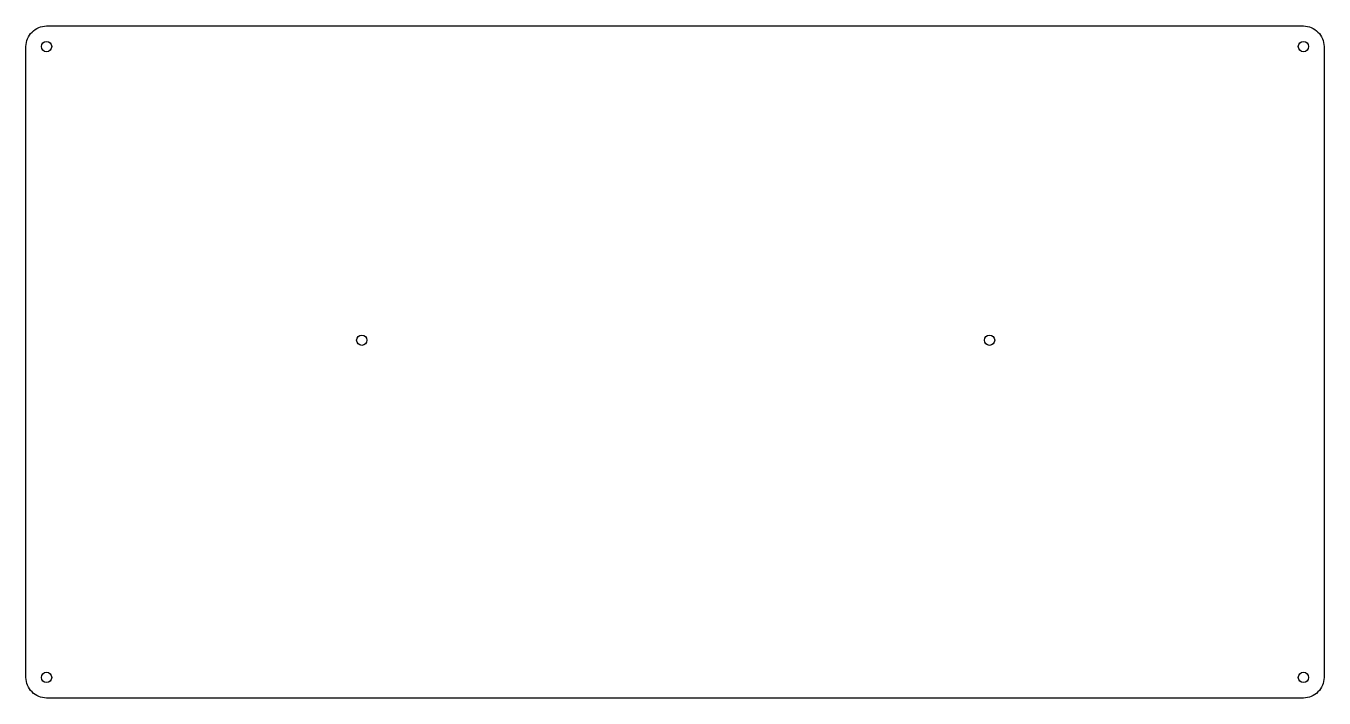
# Model space of a CAD drawing. Header units: millimetres. Extents: x 0 to 315, y 0 to 163.
import ezdxf

# ---------------------------------------------------------------- set-up
doc = ezdxf.new("R2010")
doc.units = ezdxf.units.MM
doc.layers.get('0').update_dxf_attribs({"linetype": 'CONTINUOUS'})

msp = doc.modelspace()

# ---------------------------------------------------------------- linework, layer by layer
msp.add_lwpolyline([(309.8, 162.87, -0.414214), (314.8, 157.87), (314.8, 5, -0.414214), (309.8, 0), (5, 0, -0.414214), (0, 5), (0, 157.87, -0.414214), (5, 162.87)], format="xyb", close=True)
for centre in [(5, 157.87), (309.8, 157.87), (81.45, 86.71), (233.69, 86.71), (5, 5), (309.8, 5)]:
    msp.add_circle(centre, 1.25)

doc.saveas('drawing.dxf')
